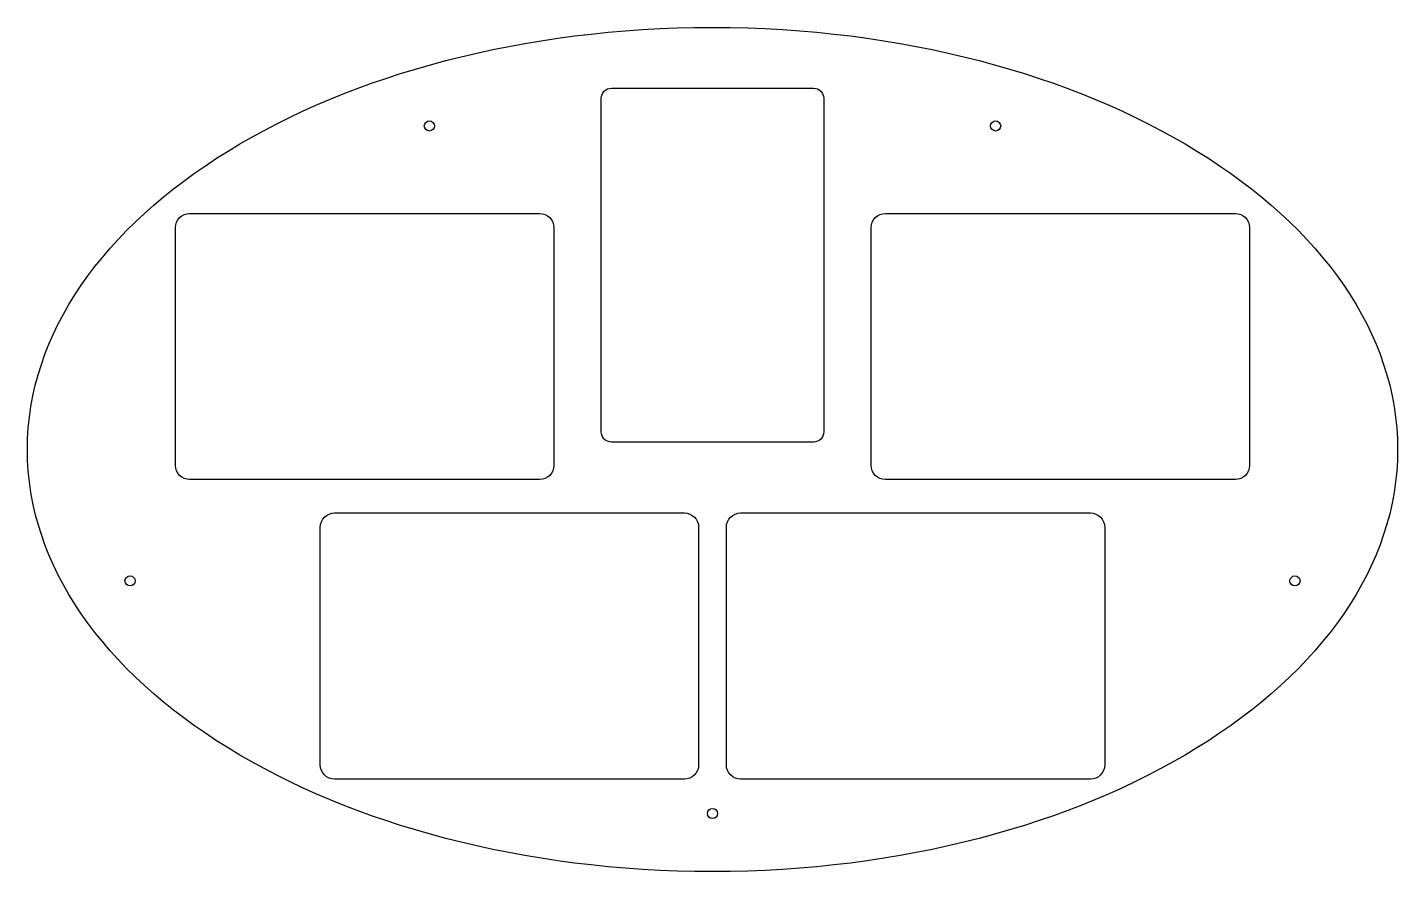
# Model space of a CAD drawing. Header units: inches. Extents: x -16.9 to 16.9, y -10.4 to 10.4.
import ezdxf

# ---------------------------------------------------------------- set-up
doc = ezdxf.new("R2010")
doc.units = ezdxf.units.IN
doc.layers.get('0').update_dxf_attribs({"linetype": 'CONTINUOUS'})

msp = doc.modelspace()

# ---------------------------------------------------------------- linework, layer by layer
for points in [[(-2.5, 0.184, -0.414214), (-2.75, 0.434), (-2.75, 8.684, -0.414214), (-2.5, 8.934), (2.5, 8.934, -0.414214), (2.75, 8.684), (2.75, 0.434, -0.414214), (2.5, 0.184)], [(-3.923, -0.393, -0.414214), (-4.273, -0.743), (-12.926, -0.743, -0.414214), (-13.276, -0.393), (-13.276, 5.488, -0.414214), (-12.926, 5.838), (-4.273, 5.838, -0.414214), (-3.923, 5.488)], [(4.273, -0.743, -0.414214), (3.923, -0.393), (3.923, 5.488, -0.414214), (4.273, 5.838), (12.926, 5.838, -0.414214), (13.276, 5.488), (13.276, -0.393, -0.414214), (12.926, -0.743)], [(-9.346, -8.151, -0.414214), (-9.696, -7.801), (-9.696, -1.92, -0.414214), (-9.346, -1.57), (-0.693, -1.57, -0.414214), (-0.343, -1.92), (-0.343, -7.801, -0.414214), (-0.693, -8.151)], [(9.346, -1.57, -0.414214), (9.696, -1.92), (9.696, -7.801, -0.414214), (9.346, -8.151), (0.693, -8.151, -0.414214), (0.343, -7.801), (0.343, -1.92, -0.414214), (0.693, -1.57)]]:
    msp.add_lwpolyline(points, format="xyb", close=True)
for centre in [(-7, 8), (7, 8), (-14.4, -3.25), (14.4, -3.25), (0, -9)]:
    msp.add_circle(centre, 0.125)
msp.add_ellipse((0, 0), major_axis=(16.937, 0), ratio=0.616236)

doc.saveas('drawing.dxf')
